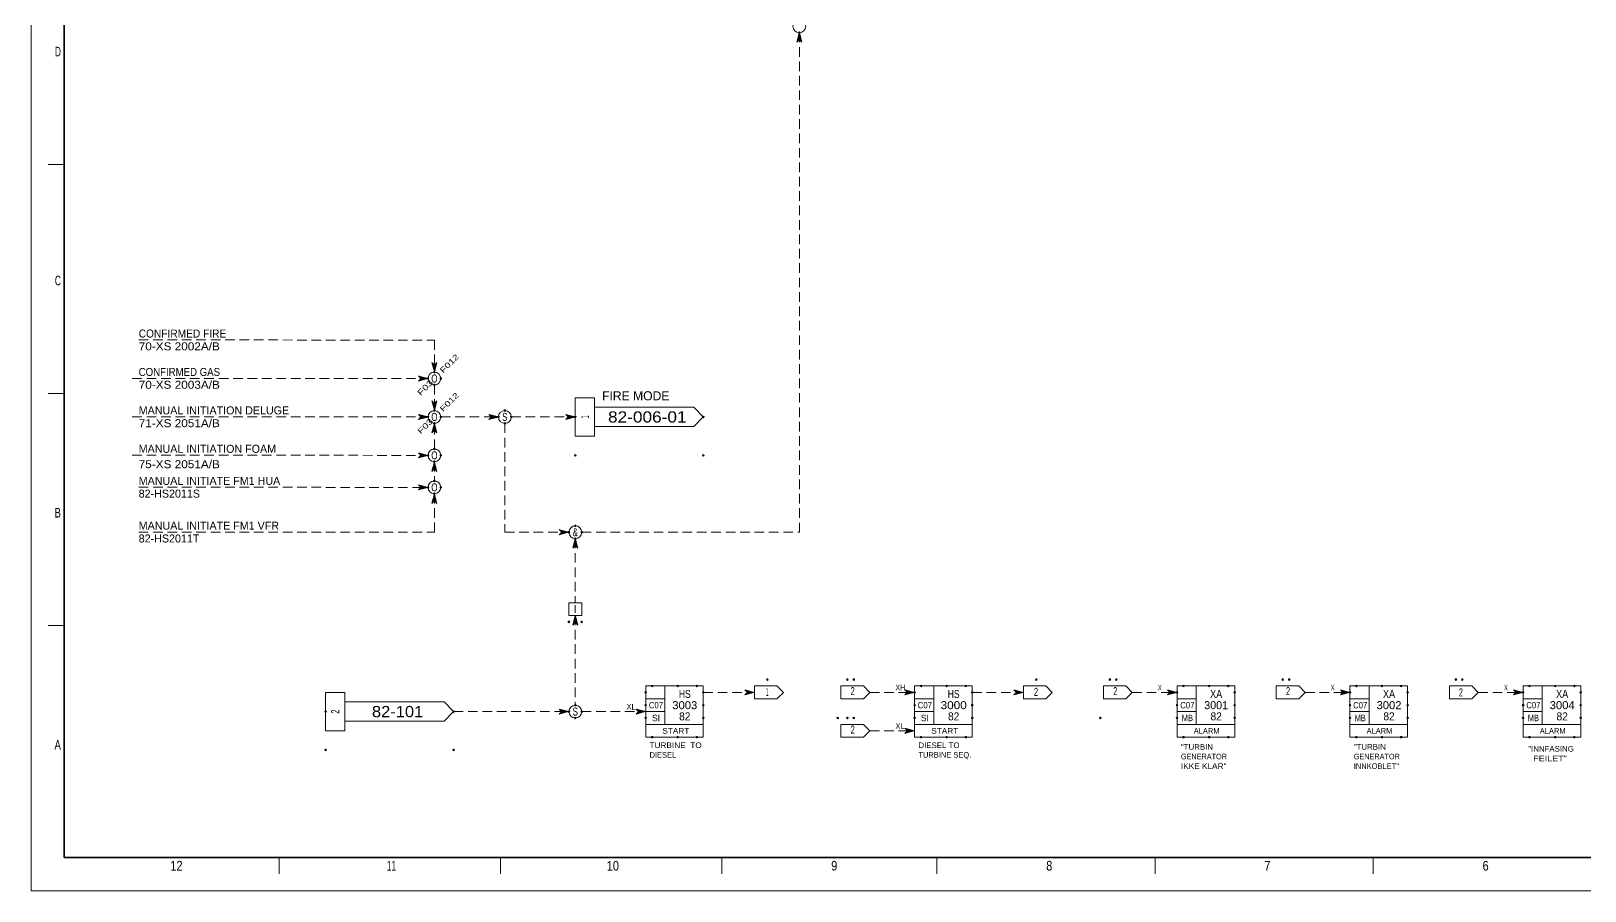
# Model space of a CAD drawing. Header units: millimetres. Extents: x 0 to 841, y 0 to 594.
# Drawn here: x 0 to 485.4, y 0 to 268.5 of the extents above; entities that cross this region are included whole.
import ezdxf
from ezdxf.enums import TextEntityAlignment as Align

# ---------------------------------------------------------------- set-up
doc = ezdxf.new("R2010")
doc.units = ezdxf.units.MM
doc.header["$PDMODE"] = 32
doc.header["$PDSIZE"] = 0.5
doc.linetypes.add('MEDIUM_DASHED', pattern=[4.5, 3, -1.5])
for name, color, linetype, lineweight in [('1', 7, 'Continuous', 13), ('12', 7, 'Continuous', 13), ('46', 7, 'MEDIUM_DASHED', 13), ('48', 7, 'Continuous', 13), ('49', 7, 'Continuous', 13), ('50', 7, 'Continuous', 13), ('9', 7, 'Continuous', 13)]:
    doc.layers.add(name, color=color, linetype=linetype, lineweight=lineweight)
doc.layers.add('45', color=7, linetype='Continuous')

msp = doc.modelspace()

# ---------------------------------------------------------------- linework, layer by layer
at = {"layer": '1'}
for p, q in [((10.333, 226.838), (5.321, 226.838)), ((10.333, 226.838), (5.321, 226.838)), ((10.333, 155.357), (5.321, 155.357)), ((10.333, 155.357), (5.321, 155.357)), ((10.333, 82.869), (5.321, 82.869)), ((10.333, 82.869), (5.321, 82.869)), ((77.491, 10.382), (77.491, 5.348)), ((77.491, 10.382), (77.491, 5.348)), ((146.654, 10.382), (146.654, 5.348)), ((146.654, 10.382), (146.654, 5.348)), ((215.817, 10.382), (215.817, 5.348)), ((215.817, 10.382), (215.817, 5.348)), ((282.976, 10.382), (282.976, 5.348)), ((282.976, 10.382), (282.976, 5.348)), ((351.136, 10.382), (351.136, 5.348)), ((351.136, 10.382), (351.136, 5.348)), ((419.297, 10.382), (419.297, 5.348)), ((419.297, 10.382), (419.297, 5.348))]:
    msp.add_line(p, q, dxfattribs=at)
at = {"layer": '1', "lineweight": 25}
msp.add_line((10.333, 10.382), (10.333, 156.364), dxfattribs=at)
at = {"layer": '1', "lineweight": 35}
msp.add_line((648.95, 10.382), (10.333, 10.382), dxfattribs=at)
msp.add_lwpolyline([(829.263, 112.014), (829.263, 582.228), (10.333, 582.228), (10.333, 10.382)], dxfattribs=at)
msp.add_lwpolyline([(829.263, 112.014), (829.263, 582.228), (10.333, 582.228), (10.333, 10.382)], dxfattribs=at)
at = {"layer": '1', "lineweight": 25}
msp.add_lwpolyline([(648.95, 10.382), (10.333, 10.382), (10.333, 156.364)], dxfattribs=at)
at = {"layer": '12'}
for p, q in [((226, 64), (226, 60)), ((226, 64), (233, 64)), ((253, 64), (253, 60)), ((253, 64), (260, 64)), ((310, 64), (310, 60)), ((310, 64), (317, 64)), ((335, 64), (335, 60)), ((335, 64), (342, 64)), ((389, 64), (389, 60)), ((389, 64), (396, 64)), ((443.094, 64), (443.094, 60)), ((443.094, 64), (450.094, 64)), ((226, 60), (233, 60)), ((253, 60), (260, 60)), ((310, 60), (317, 60)), ((335, 60), (342, 60)), ((389, 60), (396, 60)), ((443.094, 60), (450.094, 60)), ((253, 52), (253, 48)), ((253, 52), (260, 52)), ((253, 48), (260, 48))]:
    msp.add_line(p, q, dxfattribs=at)
for points in [[(233, 60), (235, 62), (233, 64)], [(260, 60), (262, 62), (260, 64)], [(317, 60), (319, 62), (317, 64)], [(342, 60), (344, 62), (342, 64)], [(396, 60), (398, 62), (396, 64)], [(450.094, 60), (452.094, 62), (450.094, 64)], [(260, 48), (262, 50), (260, 52)]]:
    msp.add_lwpolyline(points, dxfattribs=at)
for p in [(230, 66), (255, 66), (257, 66), (314, 66), (337, 66), (339, 66), (391, 66), (393, 66), (445.094, 66), (447.094, 66), (252, 54), (255, 54), (257, 54), (334, 54)]:
    msp.add_point(p, dxfattribs=at)
at = {"layer": '46'}
for p, q in [((240, 111.972), (240, 268)), ((31.622, 160.047), (124, 160)), ((31.622, 148.047), (124, 148)), ((126, 138), (126, 146)), ((128, 147.998), (146, 147.993)), ((148, 146), (148, 112)), ((150, 147.991), (170, 147.986)), ((31.622, 136.047), (124, 136.001)), ((126, 134), (126, 128)), ((33.622, 126.047), (124, 126.002)), ((126, 124), (126, 112.001)), ((33.622, 112.047), (126, 112.001)), ((148, 111.998), (166, 111.993)), ((172, 111.991), (240, 111.972)), ((170, 110), (170, 90)), ((170, 86), (170, 58)), ((210, 62), (224, 62)), ((262, 62), (276, 62)), ((294, 62), (308, 62)), ((132, 56), (168, 56)), ((172, 56), (192, 56)), ((262, 50), (276, 50))]:
    msp.add_line(p, q, dxfattribs=at)
for points in [[(240, 268), (240.8, 265), (240, 265.8), (239.2, 265)], [(240, 267.6), (240.6, 265.4), (240, 266), (239.4, 265.4)], [(240, 267.2), (240.4, 265.8), (240, 266.2), (239.6, 265.8)], [(240, 266.8), (240.2, 266.2), (240, 266.4), (239.8, 266.2)], [(124, 160), (121, 160.8), (121.8, 160), (121, 159.2)], [(123.6, 160), (121.4, 160.6), (122, 160), (121.4, 159.4)], [(123.2, 160), (121.8, 160.4), (122.2, 160), (121.8, 159.6)], [(122.8, 160), (122.2, 160.2), (122.4, 160), (122.2, 159.8)], [(126, 162), (126.8, 165), (126, 164.2), (125.2, 165)], [(126, 162.4), (126.6, 164.6), (126, 164), (125.4, 164.6)], [(126, 162.8), (126.4, 164.2), (126, 163.8), (125.6, 164.2)], [(126, 163.2), (126.2, 163.8), (126, 163.6), (125.8, 163.8)], [(126, 150.4), (126.6, 152.6), (126, 152), (125.4, 152.6)], [(126, 150.8), (126.4, 152.2), (126, 151.8), (125.6, 152.2)], [(126, 151.2), (126.2, 151.8), (126, 151.6), (125.8, 151.8)], [(124, 148), (121, 148.8), (121.8, 148), (121, 147.2)], [(123.6, 148), (121.4, 148.6), (122, 148), (121.4, 147.4)], [(123.2, 148), (121.8, 148.4), (122.2, 148), (121.8, 147.6)], [(122.8, 148), (122.2, 148.2), (122.4, 148), (122.2, 147.8)], [(126, 146), (125.2, 143), (126, 143.8), (126.8, 143)], [(146, 148), (143, 148.8), (143.8, 148), (143, 147.2)], [(145.6, 148), (143.4, 148.6), (144, 148), (143.4, 147.4)], [(145.2, 148), (143.8, 148.4), (144.2, 148), (143.8, 147.6)], [(144.8, 148), (144.2, 148.2), (144.4, 148), (144.2, 147.8)], [(170, 148), (167, 148.8), (167.8, 148), (167, 147.2)], [(169.6, 148), (167.4, 148.6), (168, 148), (167.4, 147.4)], [(169.2, 148), (167.8, 148.4), (168.2, 148), (167.8, 147.6)], [(168.8, 148), (168.2, 148.2), (168.4, 148), (168.2, 147.8)], [(126, 145.6), (125.4, 143.4), (126, 144), (126.6, 143.4)], [(126, 145.2), (125.6, 143.8), (126, 144.2), (126.4, 143.8)], [(126, 144.8), (125.8, 144.2), (126, 144.4), (126.2, 144.2)], [(124, 136), (121, 136.8), (121.8, 136), (121, 135.2)], [(123.6, 136), (121.4, 136.6), (122, 136), (121.4, 135.4)], [(123.2, 136), (121.8, 136.4), (122.2, 136), (121.8, 135.6)], [(122.8, 136), (122.2, 136.2), (122.4, 136), (122.2, 135.8)], [(126, 134), (125.2, 131), (126, 131.8), (126.8, 131)], [(126, 133.6), (125.4, 131.4), (126, 132), (126.6, 131.4)], [(126, 133.2), (125.6, 131.8), (126, 132.2), (126.4, 131.8)], [(126, 132.8), (125.8, 132.2), (126, 132.4), (126.2, 132.2)], [(124, 126), (121, 126.8), (121.8, 126), (121, 125.2)], [(123.6, 126), (121.4, 126.6), (122, 126), (121.4, 125.4)], [(123.2, 126), (121.8, 126.4), (122.2, 126), (121.8, 125.6)], [(122.8, 126), (122.2, 126.2), (122.4, 126), (122.2, 125.8)], [(126, 124), (125.2, 121), (126, 121.8), (126.8, 121)], [(126, 123.6), (125.4, 121.4), (126, 122), (126.6, 121.4)], [(126, 123.2), (125.6, 121.8), (126, 122.2), (126.4, 121.8)], [(126, 122.8), (125.8, 122.2), (126, 122.4), (126.2, 122.2)], [(168, 112), (165, 112.8), (165.8, 112), (165, 111.2)], [(167.6, 112), (165.4, 112.6), (166, 112), (165.4, 111.4)], [(167.2, 112), (165.8, 112.4), (166.2, 112), (165.8, 111.6)], [(166.8, 112), (166.2, 112.2), (166.4, 112), (166.2, 111.8)], [(170, 110), (169.2, 107), (170, 107.8), (170.8, 107)], [(170, 109.6), (169.4, 107.4), (170, 108), (170.6, 107.4)], [(170, 109.2), (169.6, 107.8), (170, 108.2), (170.4, 107.8)], [(170, 108.8), (169.8, 108.2), (170, 108.4), (170.2, 108.2)], [(170, 86), (169.2, 83), (170, 83.8), (170.8, 83)], [(170, 85.6), (169.4, 83.4), (170, 84), (170.6, 83.4)], [(170, 85.2), (169.6, 83.8), (170, 84.2), (170.4, 83.8)], [(170, 84.8), (169.8, 84.2), (170, 84.4), (170.2, 84.2)], [(226, 62), (223, 62.8), (223.8, 62), (223, 61.2)], [(225.6, 62), (223.4, 62.6), (224, 62), (223.4, 61.4)], [(225.2, 62), (223.8, 62.4), (224.2, 62), (223.8, 61.6)], [(224.8, 62), (224.2, 62.2), (224.4, 62), (224.2, 61.8)], [(276, 62), (273, 62.8), (273.8, 62), (273, 61.2)], [(275.6, 62), (273.4, 62.6), (274, 62), (273.4, 61.4)], [(275.2, 62), (273.8, 62.4), (274.2, 62), (273.8, 61.6)], [(274.8, 62), (274.2, 62.2), (274.4, 62), (274.2, 61.8)], [(310, 62), (307, 62.8), (307.8, 62), (307, 61.2)], [(309.6, 62), (307.4, 62.6), (308, 62), (307.4, 61.4)], [(309.2, 62), (307.8, 62.4), (308.2, 62), (307.8, 61.6)], [(308.8, 62), (308.2, 62.2), (308.4, 62), (308.2, 61.8)], [(357.6, 62), (355.4, 62.6), (356, 62), (355.4, 61.4)], [(357.2, 62), (355.8, 62.4), (356.2, 62), (355.8, 61.6)], [(356.8, 62), (356.2, 62.2), (356.4, 62), (356.2, 61.8)], [(411.6, 62), (409.4, 62.6), (410, 62), (409.4, 61.4)], [(411.2, 62), (409.8, 62.4), (410.2, 62), (409.8, 61.6)], [(410.8, 62), (410.2, 62.2), (410.4, 62), (410.2, 61.8)], [(465.694, 62), (463.494, 62.6), (464.094, 62), (463.494, 61.4)], [(465.294, 62), (463.894, 62.4), (464.294, 62), (463.894, 61.6)], [(464.894, 62), (464.294, 62.2), (464.494, 62), (464.294, 61.8)], [(168, 56), (165, 56.8), (165.8, 56), (165, 55.2)], [(167.6, 56), (165.4, 56.6), (166, 56), (165.4, 55.4)], [(167.2, 56), (165.8, 56.4), (166.2, 56), (165.8, 55.6)], [(166.8, 56), (166.2, 56.2), (166.4, 56), (166.2, 55.8)], [(192, 56), (189, 56.8), (189.8, 56), (189, 55.2)], [(191.6, 56), (189.4, 56.6), (190, 56), (189.4, 55.4)], [(191.2, 56), (189.8, 56.4), (190.2, 56), (189.8, 55.6)], [(190.8, 56), (190.2, 56.2), (190.4, 56), (190.2, 55.8)], [(276, 50), (273, 50.8), (273.8, 50), (273, 49.2)], [(275.6, 50), (273.4, 50.6), (274, 50), (273.4, 49.4)], [(275.2, 50), (273.8, 50.4), (274.2, 50), (273.8, 49.6)], [(274.8, 50), (274.2, 50.2), (274.4, 50), (274.2, 49.8)]]:
    msp.add_lwpolyline(points, close=True, dxfattribs=at)
for points in [[(33.622, 172.047), (126, 172), (126, 162)], [(126, 158), (126, 150), (126.8, 153), (126, 152.2), (125.2, 153), (126, 150)], [(344, 62), (358, 62), (355, 62.8), (355.8, 62), (355, 61.2), (358, 62)], [(398, 62), (412, 62), (409, 62.8), (409.8, 62), (409, 61.2), (412, 62)], [(452.094, 62), (466.094, 62), (463.094, 62.8), (463.894, 62), (463.094, 61.2), (466.094, 62)]]:
    msp.add_lwpolyline(points, dxfattribs=at)
at = {"layer": '48'}
for p, q in [((198, 64), (198, 52)), ((282, 64), (282, 52)), ((364, 64), (364, 52)), ((418, 64), (418, 52)), ((472.094, 64), (472.094, 52)), ((192, 60), (198, 60)), ((276, 60), (282, 60)), ((358, 60), (364, 60)), ((412, 60), (418, 60)), ((466.094, 60), (472.094, 60)), ((192, 56), (198, 56)), ((276, 56), (282, 56)), ((358, 56), (364, 56)), ((412, 56), (418, 56)), ((466.094, 56), (472.094, 56))]:
    msp.add_line(p, q, dxfattribs=at)
for points in [[(168, 86), (172, 86), (172, 90), (168, 90)], [(192, 64), (210, 64), (210, 52), (192, 52)], [(276, 64), (294, 64), (294, 52), (276, 52)], [(358, 64), (376, 64), (376, 52), (358, 52)], [(412, 64), (430, 64), (430, 52), (412, 52)], [(466.094, 64), (484.094, 64), (484.094, 52), (466.094, 52)]]:
    msp.add_lwpolyline(points, close=True, dxfattribs=at)
for points in [[(192, 52), (192, 48), (210, 48), (210, 52)], [(276, 52), (276, 48), (294, 48), (294, 52)], [(358, 52), (358, 48), (376, 48), (376, 52)], [(412, 52), (412, 48), (430, 48), (430, 52)], [(466.094, 52), (466.094, 48), (484.094, 48), (484.094, 52)]]:
    msp.add_lwpolyline(points, dxfattribs=at)
for centre in [(240, 270), (126, 160), (126, 148), (148, 148), (126, 136), (126, 126), (170, 112), (170, 56)]:
    msp.add_circle(centre, 2, dxfattribs=at)
for p in [(240, 268), (124, 160), (126, 162), (128, 160), (126, 158), (124, 148), (126, 150), (126, 146), (128, 148), (146, 148), (148, 150), (148, 146), (150, 148), (124, 136), (126, 138), (128, 136), (126, 134), (124, 126), (126, 128), (128, 126), (126, 124), (168, 112), (170, 114), (172, 112), (170, 110), (168, 84), (172, 84), (194, 64), (202, 64), (208, 64), (278, 64), (286, 64), (292, 64), (360, 64), (368, 64), (374, 64), (414, 64), (422, 64), (428, 64), (468.094, 64), (476.094, 64), (482.094, 64), (170, 58), (192, 62), (192, 58), (210, 62), (210, 58), (276, 62), (276, 58), (294, 62), (294, 58), (358, 62), (358, 58), (376, 62), (376, 58), (412, 62), (412, 58), (430, 62), (430, 58), (466.094, 62), (466.094, 58), (484.094, 62), (484.094, 58), (168, 56), (170, 54), (172, 56), (192, 54), (210, 54), (276, 54), (294, 54), (358, 54), (376, 54), (412, 54), (430, 54), (466.094, 54), (484.094, 54), (194, 48), (202, 48), (208, 48), (278, 48), (286, 48), (292, 48), (360, 48), (368, 48), (374, 48), (414, 48), (422, 48), (428, 48), (468.094, 48), (476.094, 48), (482.094, 48)]:
    msp.add_point(p, dxfattribs=at)
at = {"layer": '49'}
for p, q in [((176, 154), (170, 154)), ((176, 142), (176, 154)), ((207, 151), (176, 151)), ((207, 145), (176, 145)), ((98, 62), (92, 62)), ((98, 50), (98, 62)), ((129, 59), (98, 59)), ((129, 53), (98, 53))]:
    msp.add_line(p, q, dxfattribs=at)
for points in [[(170, 154), (170, 142), (176, 142)], [(207, 151), (210, 148), (207, 145)], [(92, 62), (92, 50), (98, 50)], [(129, 59), (132, 56), (129, 53)]]:
    msp.add_lwpolyline(points, dxfattribs=at)
for p in [(170, 148), (210, 148), (170, 136), (210, 136), (92, 56), (132, 56), (92, 44), (132, 44)]:
    msp.add_point(p, dxfattribs=at)
at = {"layer": '9'}
msp.add_lwpolyline([(0, 0), (841, 0), (841, 594), (0, 594)], close=True, dxfattribs=at)
msp.add_lwpolyline([(0, 0), (841, 0), (841, 594), (0, 594)], close=True, dxfattribs=at)

# ---------------------------------------------------------------- texts
at = {"layer": '1'}
for s, width, p in [('D', 0.65, (9.329, 260.565)), ('D', 0.65, (9.329, 260.565)), ('C', 0.65, (9.329, 189.083)), ('C', 0.65, (9.329, 189.083)), ('B', 0.75, (9.329, 116.596)), ('B', 0.75, (9.329, 116.596)), ('A', 0.75, (9.329, 44.109)), ('A', 0.75, (9.329, 44.109))]:
    msp.add_text(s, height=3.02, dxfattribs=dict(at, width=width)).set_placement(p, align=Align.RIGHT)
for s, width, p in [('12', 0.85, (45.415, 6.354)), ('12', 0.85, (45.415, 6.354)), ('11', 0.65, (112.578, 6.354)), ('11', 0.65, (112.578, 6.354)), ('10', 0.85, (181.736, 6.354)), ('10', 0.85, (181.736, 6.354)), ('9', 0.85, (250.906, 6.354)), ('9', 0.85, (250.906, 6.354)), ('8', 0.85, (318.064, 6.354)), ('8', 0.85, (318.064, 6.354)), ('7', 0.85, (386.224, 6.354)), ('7', 0.85, (386.224, 6.354)), ('6', 0.85, (454.385, 6.354)), ('6', 0.85, (454.385, 6.354))]:
    msp.add_text(s, height=3.02, dxfattribs=dict(at, width=width)).set_placement(p, align=Align.CENTER)
at = {"layer": '12'}
for s, width, p in [('CONFIRMED FIRE', 0.95, (33.622, 172.797)), ('70-XS 2002A/B', 1.1, (33.622, 168.797)), ('CONFIRMED GAS', 0.9, (33.622, 160.797)), ('70-XS 2003A/B', 1.1, (33.622, 156.797)), ('71-XS 2051A/B', 1.1, (33.622, 144.797)), ('75-XS 2051A/B', 1.1, (33.622, 131.991))]:
    msp.add_text(s, height=2.5, dxfattribs=dict(at, width=width)).set_placement(p)
for s, p in [('MANUAL INITIATION DELUGE', (33.622, 148.797)), ('MANUAL INITIATION FOAM', (33.622, 136.797)), ('MANUAL INITIATE FM1 HUA', (33.622, 126.797)), ('82-HS2011S', (33.622, 122.797)), ('MANUAL INITIATE FM1 VFR', (33.622, 112.797)), ('82-HS2011T', (33.622, 108.797))]:
    msp.add_text(s, height=2.5, dxfattribs=at).set_placement(p)
for s, width, p in [('1', 0.35, (229.935, 60.907)), ('2', 0.6, (256.661, 61.128)), ('2', 0.6, (313.935, 60.907)), ('2', 0.6, (338.661, 61.128)), ('2', 0.6, (392.661, 61.128)), ('2', 0.6, (446.655, 60.724)), ('2', 0.6, (256.661, 49.128))]:
    msp.add_text(s, height=2.5, dxfattribs=dict(at, width=width)).set_placement(p, align=Align.CENTER)
at = {"layer": '45'}
for s, width, p in [('XH', 0.75, (270.016, 62.626)), ('X', 0.6, (352.016, 62.626)), ('X', 0.6, (406.016, 62.626)), ('X', 0.6, (460.11, 62.626)), ('XL', 0.8, (186.016, 56.626)), ('START ', 1.1, (197.197, 49.098)), ('XL', 0.8, (270.016, 50.626)), ('START ', 1.1, (281.197, 49.098)), ('TURBINE  TO', 1.1, (193.197, 44.598)), ('DIESEL TO', 1.05, (277.197, 44.598)), ('"TURBIN', 1.05, (359.197, 44.098)), ('"TURBIN', 1.05, (413.197, 44.098)), ('"INNFASING', 1.05, (467.693, 43.502)), ('GENERATOR', 0.85, (359.197, 41.098)), ('IKKE KLAR"', 1.1, (359.197, 38.098)), ('GENERATOR', 0.85, (413.197, 41.098)), ('  FEILET"', 1.2, (467.693, 40.503))]:
    msp.add_text(s, height=1.75, dxfattribs=dict(at, width=width)).set_placement(p)
for s, p in [('ALARM ', (363.197, 49.098)), ('ALARM ', (417.197, 49.098)), ('ALARM ', (471.291, 49.098)), ('DIESEL', (193.197, 41.598)), ('TURBINE SEQ.', (277.197, 41.598)), ('INNKOBLET"', (413.197, 38.098))]:
    msp.add_text(s, height=1.75, dxfattribs=at).set_placement(p)
at = {"layer": '49'}
msp.add_text('FIRE MODE', height=2.835, dxfattribs=at).set_placement((178.362, 153.181))
for s, width, p in [('1', 0.4, (174.25, 148)), ('2', 0.7, (96.25, 56))]:
    msp.add_text(s, height=2.5, rotation=90, dxfattribs=dict(at, width=width)).set_placement(p, align=Align.CENTER)
for s, width, p in [('82-006-01', 1.15, (192.5, 146.25)), ('82-101', 1.1, (114.5, 54.25))]:
    msp.add_text(s, height=3.5, dxfattribs=dict(at, width=width)).set_placement(p, align=Align.CENTER)
at = {"layer": '50', "width": 1.35}
for p in [(128.74, 161.502), (128.74, 149.502)]:
    msp.add_text('F012', height=1.75, rotation=45, dxfattribs=at).set_placement(p)
at = {"layer": '50'}
for s, height, width, p in [('O', 2.5, 0.75, (126, 158.75)), ('O', 2.5, 0.75, (126, 146.75)), ('S', 2.5, 0.75, (148, 146.75)), ('O', 2.5, 0.75, (126, 134.75)), ('O', 2.5, 0.75, (126, 124.75)), ('&', 2.5, 0.75, (170, 110.75)), ('I', 2.5, 0.9, (170, 86.75)), ('C07', 2, 0.9, (195.205, 57)), ('3003', 2.5, 1.05, (204.205, 56.75)), ('HS', 2.5, 0.8, (204.204, 60.25)), ('C07', 2, 0.9, (279.205, 57)), ('3000', 2.5, 1.1, (288.205, 56.75)), ('HS', 2.5, 0.8, (288.204, 60.25)), ('C07', 2, 0.9, (361.205, 57)), ('XA', 2.5, 0.85, (370.205, 60.25)), ('C07', 2, 0.9, (415.205, 57)), ('3002', 2.5, 1.05, (424.205, 56.75)), ('XA', 2.5, 0.85, (424.205, 60.25)), ('C07', 2, 0.9, (469.299, 57)), ('3004', 2.5, 1.05, (478.299, 56.75)), ('XA', 2.5, 0.85, (478.299, 60.25)), ('S', 2.5, 0.75, (170, 54.75)), ('82', 2.5, 0.95, (204.204, 53.25)), ('82', 2.5, 0.95, (288.204, 53.25)), ('MB', 2, 0.7, (361.205, 53)), ('82', 2.5, 0.95, (370.204, 53.25)), ('MB', 2, 0.7, (415.205, 53)), ('82', 2.5, 0.95, (424.204, 53.25)), ('MB', 2, 0.7, (469.299, 53)), ('82', 2.5, 0.95, (478.299, 53.25))]:
    msp.add_text(s, height=height, dxfattribs=dict(at, width=width)).set_placement(p, align=Align.CENTER)
at = {"layer": '50', "width": 1.4}
for p in [(125.734, 158.497), (125.734, 146.497)]:
    msp.add_text('F03', height=1.75, rotation=45, dxfattribs=at).set_placement(p, align=Align.RIGHT)
at = {"layer": '50'}
for s, height, p in [('3001', 2.5, (370.205, 56.75)), ('SI', 2, (195.204, 53)), ('SI', 2, (279.204, 53))]:
    msp.add_text(s, height=height, dxfattribs=at).set_placement(p, align=Align.CENTER)

doc.saveas('drawing.dxf')
